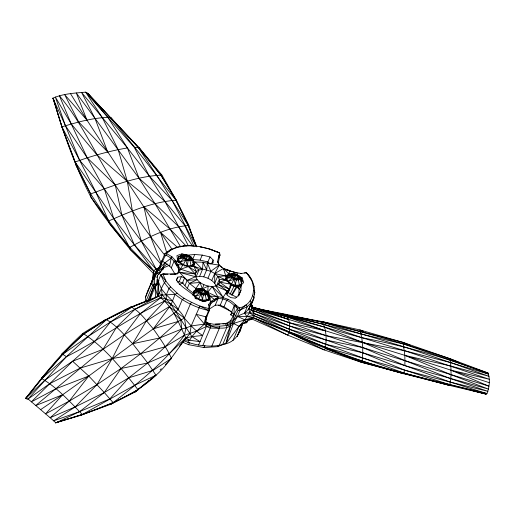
<?xml version="1.0" encoding="UTF-8"?>
<svg xmlns="http://www.w3.org/2000/svg" width="515" height="515" viewBox="0 0 515 515"><rect width="100%" height="100%" fill="white"/><g stroke="black" fill="none" stroke-linecap="round" stroke-linejoin="round"><path stroke-width="0.77" d="M241.117 285.065L240.949 290.318L238.831 295.333L238.999 290.08L241.117 285.065L243.711 282.535L242.069 277.733L235.233 273.896L228.808 273.761L223.478 268.431L219.248 265.122L214.716 273.555L214.697 283.244L216.377 286.211L219.351 279.31C214.903 268.972 202.035 270.568 193.679 265.901L188.432 266.545L179.111 269.706L177.263 274.083M153.361 298.752C128.254 306.631 105.028 319.268 82.902 333.34C61.349 352.685 43.511 375.532 25.75 398.282L28.113 399.009L50.135 417.723L75.203 406.895L104.313 392.533L128.789 377.804L147.715 362.991L165.173 346.769L184.319 335.284L196.621 331.139L206.425 326.459L210.629 325.744L219.448 326.201L226.684 325.506L230.392 323.864L233.482 323.478L244.87 319.828L251.938 319.017L287.711 335.117L324.225 349.93L325.396 348.584C326.619 339.675 326.69 329.555 322.139 321.585L402.981 342.372L450.026 358.723L488.027 372.995C490.286 379.471 489.462 387.222 486.958 393.563L450.464 382.143L404.893 365.605L404.861 355.363L402.981 342.372L359.831 329.928L322.139 321.585L286.823 315.199M209.554 308.955L215.244 305.234L218.019 298.668L218.045 297.2L212.257 286.565C205.054 286.301 195.462 282.085 195.204 273.871L196.408 271.54L198.951 269.995L202.517 269.416L203.045 262.206L195.217 262.038L193.402 266.332M145.307 302.028L145.436 297.367L147.387 291.857L154.861 274.173L160.023 265.978M155.536 273.845L156.708 271.07L158.356 270.111L160.77 271.411L154.861 274.173L152.961 279.548L152.813 284.988L145.893 301.378M218.495 258.485L219.937 255.073L219.602 252.852C202.807 245.713 179.96 240.692 164.826 253.876L165.032 255.884L159.779 267.729L156.541 273.162L154.629 278.538L154.487 283.855L149.234 300.335M157.165 282.259L157.242 279.4M164.884 274.238L162.772 273.954L165.92 280.83C162.077 285.078 160.796 291.239 157.616 296.093L158.124 281.19L160.796 274.862L162.772 273.954L176.188 273.999L170.343 274.244M209.689 249.163L219.602 252.852L217.568 261.575L218.199 263.049L219.944 254.854L218.553 255.987L219.21 257.313M219.937 255.073L219.03 256.985M242.494 323.684C240.492 332.684 235.329 341.4 225.821 343.808L233.482 323.478L237.428 316.371L240.099 310.043L239.475 307.957L235.432 304.597L234.299 305.749L233.997 314.163L232.542 322.023L230.392 323.864L230.52 325.969L225.821 343.808C212.013 348.082 196.827 345.996 183.63 340.66M211.8 346.151L219.326 328.338L219.448 326.201M153.238 273.311L130.141 249.421L109.206 223.356L108.665 220.974L95.758 191.979L79.671 160.371L65.418 125.647L52.884 98.153L53.695 99.704C63.248 133.198 74.965 166.126 90.93 197.136C108.401 224.386 129.555 249.041 153.579 270.71L153.966 274.682L152.858 278.667L153.579 270.71L134.183 244.586L113.731 218.521L75.151 162L62.495 128.673L52.884 98.153C63.126 93.653 74.611 93.125 85.625 92.153L87.666 93.209L138.213 147.393L161.008 175.325L176.568 200.683L188.812 225.519L196.35 246.73M182.13 342.578L184.035 340.042L189.636 340.28L191.902 336.63L196.621 331.139L204.449 324.109C204.307 317.163 210.339 311.53 208.626 304.545L210.68 301.713L214.536 300.94L214.343 299.473L210.126 296.138L207.68 292.288L208.112 286.121L202.344 288.96L195.861 288.522L189.417 283.385L187.17 280.379L179.503 272.377L180.327 269.126L182.915 264.858L188.432 266.545L196.408 271.54L194.973 275.004M208.626 304.545L209.347 305.569L209.618 308.865L209.238 310.835L206.933 316.294L205.897 316.841L205.472 322.422L204.449 324.109L191.2 325.944L186.063 327.971L181.808 328.988L159.734 337.969L132.716 343.705L88.76 376.034L62.63 394.728L40.537 409.689M145.436 297.367L152.961 279.548L156.541 273.162L156.708 271.07M191.792 266.358L192.971 265.579L193.988 261.485C191.928 254.822 183.771 252.434 178.551 256.927L177.669 260.674L178.711 262.399M203.541 293.537L204.449 291.387L204.107 289.604L202.15 290.235L199.698 288.941L198.365 289.816L193.846 291.2L192.964 294.947L193.846 291.2C199.067 286.701 207.223 289.089 209.283 295.758L208.266 299.846L206.496 301.018M241.773 281.782L242.211 280.759L239.7 279.021L234.834 278.84L233.965 279.239L230.997 285.239L235.097 286.552L238.831 286.411L241.194 284.853L242.211 280.759C240.145 274.096 231.995 271.708 226.767 276.201L225.892 279.948L226.587 281.1M191.934 266.764L192.063 265.219M251.017 302.781C252.865 307.841 255.929 314.06 251.938 319.017L245.565 321.804L238.992 326.278L233.482 323.478L232.542 322.023L238.11 310.41C234.879 298.294 220.658 296.537 210.126 296.138L209.933 298.346L211.06 303.213L209.212 307.59M156.76 285.123L157.609 275.364L163.68 267.774L169.313 265.373M152.858 278.667L153.579 270.71L130.141 249.421L129.632 247.419L113.731 218.521L104.313 188.805L87.235 157.847L71.244 123.961L59.405 95.771C82.155 122.86 95.829 155.717 115.263 185.033C130.733 208.961 146.859 232.49 164.491 254.886M240.415 287.473L240.595 285.877L238.992 285.844M206.67 269.866L207.403 263.307L203.045 262.206L206.67 269.866L203.753 276.812L199.62 276.362L196.073 276.935L198.951 269.995L193.679 265.901L195.217 262.038L202.517 269.416L199.62 276.362M187.943 259.985L189.16 257.114L188.812 255.331L186.861 255.968L184.402 254.674L183.07 255.549L178.551 256.927L177.669 260.674L179.999 262.09L187.705 259.309L188.052 260.706L187.409 265.94L188.69 266.416M205.157 301.436L202.17 301.545L203.341 294.973L203 293.576L195.294 296.357L193.55 295.301M235.097 286.552L236.269 279.98L235.922 278.583L238.374 279.896L239.346 285.11L238.831 286.411L228.93 283.173M177.759 260.036L178.551 256.927M186.861 255.968L186.501 254.59L189.16 257.114L190.711 256.695L191.683 258.311L191.483 259.747L190.151 260.629C187.299 261.073 184.061 259.715 182.87 256.991L183.07 255.549L186.861 255.968L185.645 258.839M193.151 264.298L192.971 265.579L184.319 265.952M202.15 290.235L201.796 288.864L204.449 291.387L206 290.962L206.978 292.578L206.779 294.02L205.446 294.895C202.595 295.34 199.357 293.988 198.159 291.258L198.365 289.816L202.15 290.235L200.94 293.106M208.536 297.934L208.266 299.846L199.614 300.226M231.531 283.887L225.892 279.948L226.767 276.201L231.293 274.823L232.626 273.948L235.078 275.242L237.029 274.604L237.376 276.388L236.469 278.544M235.078 275.242L234.724 273.864L237.376 276.388L238.928 275.969L239.906 277.585L239.7 279.021L238.374 279.896C235.522 280.347 232.278 278.988 231.087 276.259L231.293 274.823L235.078 275.242L233.868 278.113M241.284 284.216L241.464 282.935M244.432 272.976L246.408 272.699C258.124 283.99 255.331 305.743 237.486 308.324L230.784 320.298L232.542 322.023C236.881 314.897 245.797 311.26 253.869 313.448L289.63 326.001L326.137 340.048L362.779 352.775L404.487 370.085L403.844 373.723L361.208 362.212L324.225 349.93L289.237 332.664L252.904 317.581L246.955 316.558L237.428 316.371L235.806 315.869C229.787 311.054 223.671 304.062 215.244 305.234M206 319.281L205.472 322.422L206.927 324.212C215.116 328.164 226.413 330.926 233.482 323.478M206.264 317.704L206.528 316.133M240.016 330.115L239.771 331.576L241.908 324.205M258.021 309.135L285.355 314.607C290.235 319.075 289.9 326.607 289.237 332.664C351.687 362.837 420.021 377.102 486.958 393.563L486.205 394.123L449.666 385.42L404.037 373.072L325.982 344.355L289.61 329.368L253.612 315.566L246.955 316.558L244.509 313.21C256.2 303.477 258.369 284.673 247.097 273.594M205.717 321.263L206.612 322.442L210.081 323.935L210.629 325.744L210.223 328.004L202.749 345.687M175.171 274.334L171.283 267.858L169.68 266.139L171.147 258.163L171.881 256.715L166.487 253.522L164.826 253.876L158.272 269.474M153.052 279.317L153.966 274.682L155.594 273.201M192.964 294.947L193.846 291.2M225.892 279.948L226.767 276.201M206.933 316.294L205.472 322.422L205.337 321.257M171.881 256.715L175.37 260.474L177.823 264.742L179.111 269.706L178.306 272.886L179.503 272.377L195.204 273.871L188.432 266.545M228.808 273.761L229.703 270.504L223.478 268.431L214.716 273.555L211.774 280.475L214.697 283.244L217.658 276.33L225.737 275.924L228.808 273.761L227.598 276.626M228.061 291.342L227.276 294.181L229.394 289.166L230.772 284.196L225.828 279.903L217.658 276.33M150.013 299.614L155.363 285.728L154.487 283.855L152.813 284.988L153.695 286.932L147.612 301.339M189.488 259.94L190.711 256.695L192.114 258.994M237.705 279.207L238.928 275.969L242.211 280.759L239.906 277.585L237.376 276.388M150.76 284.801L153.966 274.682L155.305 274.476M150.811 284.731L152.601 279.426M161.343 275.1L160.796 274.862L170.671 286.964L168.991 288.535L166.319 294.863L166.236 299.241L164.761 301.075C130.301 316.68 100.232 339.861 66.461 356.65L61.98 353.85L83.668 334.029L105.446 319.686L106.444 319.661C116.886 325.602 124.385 335.291 132.716 343.705L153.316 328.834L171.141 304.513L175.068 294.342L177.134 293.138C186.276 301.236 198.114 304.629 208.569 310.513L209.238 310.835M203.676 289.791L202.344 288.96L203.876 284.686M225.821 343.808L238.992 326.278L242.488 323.826L246.859 322.699L247.181 320.485M156.579 285.098L158.124 281.19L159.038 280.559M228.209 292.938L231.525 284.731M242.031 324.508L237.177 336.398L242.488 323.826L245.565 321.804L246.859 322.699M211.774 280.475L207.976 278.242L210.847 271.283L219.248 265.122L221.849 267.607M153.483 278.699L154.365 276.619M156.682 277.553L157.609 275.364M162.759 269.963L163.371 268.508M171.283 267.858L174.057 261.292L175.37 260.474L182.915 264.858L177.823 264.742L176.581 265.502L175.37 260.474M181.048 255.981L181.956 253.831L185.458 254.661M184.376 257.925L184.982 256.489L184.402 254.674L184.621 255.343M176.355 280.707L177.868 277.128L181.293 276.697L184.589 277.855L187.17 280.379L197.129 279.664L189.417 283.385L187.299 288.4L193.157 293.074M186.436 259.303L187.936 255.755M177.121 281.969L179.175 281.711L181.293 276.697M187.299 288.4L182.471 282.87L184.589 277.855M210.847 271.283L207.403 263.307L211.156 263.77L213.197 262.605L213.126 260.004L210.023 256.927L202.215 255.099L194.728 254.487L192.61 259.502L200.097 260.114L207.905 261.942L209.972 263.995M185.052 285.394L187.17 280.379L195.462 276.729L179.503 272.377L175.776 274.122M209.618 308.865L199.904 306L191.2 325.944L189.893 333.739C177.913 346.988 169.68 363.333 155.974 375.223C135.567 394.966 108.53 404.932 82.342 414.478C69.705 401.558 57.114 387.364 41.406 378.396L62.714 354.269L83.668 334.029L106.444 319.661L130.99 306.901C140.46 311.646 146.344 321.206 153.316 328.834L176.014 311.755L178.171 309.296L182.259 299.614L184.222 298.34M200.097 260.114L202.215 255.099M194.651 291.387L195.861 288.522L200.058 282.445L202.344 288.96M207.905 261.942L210.023 256.927M211.614 263.583L213.126 260.004M199.672 292.192L200.277 290.756L199.698 288.941M201.732 293.569L203.225 290.029M204.268 294.49L206 290.962L209.283 295.758L208.845 296.782M187.898 342.411L188.805 340.26M182.909 342.321L188.638 344.696L189.565 342.514M208.311 300.438L210.126 296.138M209.026 300.496L209.933 298.346L209 300.219L202.852 301.417L196.183 298.397C190.769 290.994 180.913 288.072 176.4 279.606L177.868 277.128M198.571 345.05L206.425 326.459L206.927 324.212L206.612 322.442L210.629 325.744M231.312 274.991L231.917 273.562L235.793 272.577L241.335 273.497L240.254 273.632L246.408 272.699L251.713 280.327M220.188 305.292L222.963 298.726L223.098 297.264L227.276 291.072L229.394 289.166L219.602 282.13L219.351 279.31L225.828 279.903L225.737 275.924L223.478 268.431M232.445 276.298L233.044 274.881L232.626 273.948M232.6 277.199L233.205 275.763L233.044 274.881M226.066 293.936L227.276 291.072L218.379 284.454L215.869 285.973L212.257 286.565L207.68 292.288L205.009 290.627M188.638 344.696L203.979 347.541L204.899 345.359M229.864 286.346L230.772 284.196L219.602 282.13L218.379 284.454L229.394 289.166M234.66 278.57L236.153 275.029M223.999 306.766L226.774 300.2L228.1 299.189M237.196 279.497L238.606 277.083M237.312 287.904L238.188 285.825L238.503 288.825M241.162 279.877L242.069 277.733M231.525 312.315L234.299 305.749C228.428 299.35 218.051 295.591 210.68 301.713M238.419 296.112L240.949 290.318M233.411 316.287L230.701 314.826L231.937 311.897M203.979 347.541L217.755 346.659L218.373 345.205M219.203 345.443L226.729 327.63L226.684 325.506L228.718 322.12L230.784 320.298L230.392 323.864L228.718 322.12L226.606 323.079M222.609 344.696L230.52 325.969L226.684 325.506L225.197 323.716L222.924 323.935M233.025 340.402L238.992 326.278L244.87 319.828L251.449 309.74L252.196 306.637L251.075 302.826M244.509 313.21L247.271 306.683L251.423 302.678L254.011 297.857L252.917 295.752M254.062 294.458L254.938 292.378L253.831 290.351M193.337 263.023L193.769 262M218.411 284.885L219.602 282.13L225.828 279.903M449.666 385.42L361.208 362.212L325.396 348.584L362.097 361.62L403.844 373.723L449.666 385.42C451.61 376.761 451.269 367.498 450.026 358.723C387.454 337.647 323.555 320.813 258.562 309.084M179.111 269.706L174.057 261.292L171.147 258.163L165.07 262.727L162.148 269.088L159.038 274.347L156.541 273.162M157.397 296.724L158.929 293.383L158.124 281.19L154.989 287.003L155.71 298.056M254.011 297.857L248.745 309.006L249.833 312.785L253.612 315.566C302.26 338.394 351.777 359.888 403.844 373.723L403.245 373.362L409.406 374.856M229.935 294.522L234.003 286.276M185.741 259.966L187.409 265.94L183.314 264.613L179.999 262.09L178.383 258.974L182.87 256.991L185.406 258.163L185.741 259.966L183.314 264.613L181.357 264.079M205.26 301.166C200.799 299.576 195.198 298.462 193.679 293.241L198.159 291.258L200.702 292.43L201.037 294.232L198.603 298.887L194.702 297.818M231.447 295.134L236.501 286.186M232.162 295.147L237.331 286.411M147.387 291.857L148.487 290.215M191.458 302.414L190.293 304.146L184.402 318.096L186.063 327.971L184.319 335.284C165.141 362.245 138.76 382.272 113.178 402.685L110.731 404.269L80.636 415.341L55.472 422.841L82.342 414.478L134.621 385.272L155.974 375.223L147.715 362.991L132.716 343.705L146.466 320.684L164.761 301.075C172.815 304.867 180.314 309.901 184.402 318.096C189.771 324.572 195.423 330.965 202.614 335.477L191.902 336.63L185.806 337.924L169.332 353.631L147.715 362.991L121.07 368.47L97.039 384.589L69.306 401.05L45.578 413.873L62.63 394.728L35.554 405.633L103.077 349.267L124.27 334.776L169.242 306.676L184.402 318.096L178.267 321.411L159.734 337.969L140.743 353.657L121.07 368.47L104.313 392.533L79.696 411.575L55.916 422.847L50.135 417.723L69.306 401.05L88.76 376.034L72.609 361.24L44.992 380.006L25.988 398.256L42.005 378.448L62.714 354.269L87.885 336.559L110.377 322.075L131.743 307.127L158.324 296.196L162.193 295.082L175.068 294.342C184.808 302.234 196.35 307.751 208.569 310.513M209.347 305.569L211.06 303.213L218.019 298.668M179.478 346.241L185.806 337.924C178.641 323.098 172.834 305.498 158.324 296.196L135.052 309.225L110.377 322.075L94.721 341.529L72.609 361.24L31.273 401.9L55.82 388.812L88.76 376.034L104.313 392.533L113.178 402.685L80.636 415.341L82.342 414.478L55.472 422.841M230.701 314.826L232.104 313.075M182.387 255.401L180.9 255.44L183.07 255.549L184.982 256.489L183.842 258.607L179.999 262.09M193.325 292.385L196.196 289.707L198.365 289.816L200.277 290.756L199.138 292.874L195.294 296.357M233.205 275.763L232.065 277.881L228.222 281.364L226.606 278.248L231.293 274.823L233.205 275.763L226.606 278.248L233.623 277.43L236.269 279.98M27.321 399.318L25.75 398.282L42.005 378.448L66.461 356.65L106.444 319.661L131.743 307.127L144.412 302.26M191.683 258.311L190.383 257.809L189.578 258.788L191.129 265.843L193.479 264.35L191.483 259.747L189.578 258.788L191.683 258.311L193.988 261.485L191.483 259.747L187.705 259.309L190.151 260.629M184.035 340.042L185.806 337.924L189.636 340.28L200.013 341.632L191.902 336.63L171.141 304.513L166.236 299.241L162.193 295.082L158.929 293.383L158.324 296.196L157.5 296.994M66.461 356.65L28.113 399.009L49.749 383.643L80.276 368.058L112.212 358.537L140.743 353.657L165.173 346.769L181.808 328.988L180.726 319.828L174.006 313.506M25.75 398.282L26.832 397.162M160.171 369.86L161.304 368.721M165.257 364.736L171.469 358.466C166.763 347.87 159.908 338.336 153.316 328.834L178.267 321.411M239.024 294.683L235.432 298.224L230.855 297.631L227.366 295.456L226.104 293.132L227.276 291.072L215.869 285.973L223.098 297.264L212.257 286.565M41.406 378.396L44.271 375.628M165.07 262.727L159.779 267.729L158.594 267.903L158.356 270.111L162.148 269.088L159.779 267.729L162.148 260.204L162.727 261.337L169.68 266.139M155.363 285.728L153.695 286.932L154.989 287.003L155.878 286.166M226.252 277.392L229.124 274.714L231.351 274.649M240.099 310.043L246.003 304.886L247.271 306.683L240.099 310.043L238.11 310.41M102.44 322.242L105.446 319.686M162.231 268.032L167.105 263.899M146.048 382.825L135.033 392.024L110.731 404.269L138.065 389.778C121.901 369.081 105.337 347.528 82.902 333.34M147.277 381.802L149.112 380.27M150.335 379.252L151.558 378.229M138.065 389.778L135.033 392.024L155.974 375.223L154.687 375.956M183.07 255.549L178.383 258.974L185.406 258.163L188.052 260.706M198.365 289.816L193.679 293.241L200.702 292.43L203.341 294.973M61.98 353.85L63.899 352.453M129.059 308.285L130.99 306.901M159.489 267.253L153.579 270.71L156.682 272.216L156.283 269.377L141.329 241.091L121.907 215.167L104.313 188.805L79.671 160.371L61.909 126.825L53.695 99.704M361.208 362.212L362.097 361.62C363.262 351.063 363.011 340.145 359.831 329.928L363.551 331.37M171.469 358.466L153.013 370.369L128.789 377.804L109.862 398.861L79.696 411.575L53.708 420.826L75.203 406.895L97.039 384.589L112.212 358.537L124.27 334.776L140.222 313.751L160.905 297.625L162.193 295.082L161.485 288.934L158.124 281.19M164.826 253.876C172.454 247.844 182.168 245.282 191.799 245.874L191.413 245.777M230.997 285.239L239.346 285.11L241.696 283.623L239.7 279.021L237.801 278.061L238.374 279.896M214.343 299.473L218.045 297.2L207.68 292.288M152.961 279.548L154.629 278.538M183.385 282.851L179.201 284.37M217.755 346.659L224.798 343.653M72.609 361.24L103.077 349.267L116.622 327.096L135.052 309.225L160.905 297.625L172.673 301.088L178.171 309.296M159.135 268.283L156.283 269.377L134.183 244.586L121.907 215.167L115.263 185.033L87.235 157.847L65.418 125.647L55.337 97L71.244 123.961L96.949 154.893L127.308 181.319L155.073 203.811L178.647 226.619L193.016 246.543M146.653 301.404L149.633 300.258M91.689 98.326L88.065 94.033L138.986 147.535L161.008 175.325L175.982 200.206L188.812 225.519C167.736 226.973 147.966 237.46 129.632 247.419L108.665 220.974L90.93 197.136L90.634 193.923C113.667 185.516 137.19 176.091 161.929 175.119L176.568 200.683L175.982 200.206C147.2 164.407 120.793 126.413 88.065 94.033L87.666 93.209L107.629 117.027L134.286 147.354L149.305 176.059L164.851 201.314L178.647 226.619L188.29 245.681M228.222 281.364L233.965 279.239L233.623 277.43L231.087 276.259M181.956 253.831L176.928 255.614L177.617 260.642L179.993 262.856M237.428 316.371L244.87 319.828L252.904 317.581L289.359 331.95L325.982 344.355L362.779 352.775L404.893 365.605L488.484 389.102L450.889 374.65L404.861 355.363L288.574 319.371L253.354 308.936L251.52 304.938L253.354 308.936C330.147 339.655 409.934 361.839 488.89 386.141L450.973 370.163L404.861 355.363L450.85 366.062L489.057 376.31L450.612 362.592L403.94 346.782L322.808 322.326L294.638 316.776M182.87 256.991L184.982 256.489M198.159 291.258L200.277 290.756M237.801 278.061L239.906 277.585M204.873 293.054L206.978 292.578L209.283 295.758L204.873 293.054L206.418 300.11L208.775 298.616L206.779 294.02L203 293.576L205.446 294.895M165.032 255.884L166.699 255.53L171.147 258.163M193.228 238.69L188.213 225.358L171.997 200.264L149.305 176.059L127.437 147.96C109.598 150.927 92.134 155.833 75.151 162L75.679 164.749L90.634 193.923L108.665 220.974C130.102 211.568 152.414 201.893 175.982 200.206L188.213 225.358L196.82 246.788M239.346 285.11L241.194 284.853M219.886 324.218L215.354 324.212M187.557 255.157L194.728 254.487M189.417 283.385L200.058 282.445M169.905 249.865L171.225 249.775L166.487 253.522L166.699 255.53M227.598 323.362L213.815 324.25L206.914 322.969M176.04 247.367L177.269 247.316M196.936 289.688L199.17 289.63M163.319 274.192L167.864 274.18M235.638 274.611L237.029 274.604M202.71 289.604L204.107 289.604M134.286 147.354L138.986 147.535L161.929 175.119M245.655 321.566L247.264 321.585M219.326 328.338L210.223 328.004L206.425 326.459L196.131 314.272L205.897 316.841M204.449 324.109L206.927 324.212L205.601 321.386M229.124 274.714L231.293 274.823M219.268 305.15L220.864 305.26M207.403 263.307L219.248 265.122M201.024 246.917L200.078 246.762L209.927 249.041L219.596 253.071M236.398 272.995L237.943 273.246M183.295 245.983L183.797 246.073M289.16 315.695L293.074 316.468M157.107 284.409L154.487 283.855L156.219 284.988M214.716 273.555L225.737 275.924M260.107 309.515L278.177 313.416M279.748 313.751L285.355 314.607L360.951 333.958L403.4 343.981L488.027 372.995M272.976 312.657L323.613 324.347L361.704 337.634L404.468 350.664L489.25 379.252L450.973 370.163L489.192 382.651M410.944 375.229L415.56 376.356M419.41 377.289L421.721 377.856M252.228 307.301C289.308 315.244 325.049 328.055 361.704 337.634C404.996 346.022 447.625 357.861 488.632 374.148L450.612 362.592L404.468 350.664L325.866 335.587L289.63 326.001L251.449 309.74L248.745 309.006L251.423 302.678L250.161 300.882M223.626 268.991L235.793 272.577L229.626 270.929L231.879 271.656M470.877 390.151L486.205 394.123L449.975 384.718L404.487 370.085L325.66 347.464L289.237 332.664L287.711 335.117L252.904 317.581M404.487 370.085L450.464 382.143L487.956 391.329L450.747 378.718L404.97 360.622L362.328 342.263L324.572 327.192L262.187 310.101M198.5 341.233L200.013 341.632M252.974 307.577L260.648 309.676M195.204 273.871L180.327 269.126L177.823 264.742M225.126 269.474L228.879 270.684M203.753 276.812L207.976 278.242M179.175 281.711L182.471 282.87M322.139 321.585L325.158 322.66M206.978 292.578L204.449 291.387M402.981 342.372L410.397 345.411M450.026 358.723L459.528 362.708M404.893 365.605L362.676 347.554L326.137 340.048L289.61 329.368L253.869 313.448L251.449 309.74L251.32 304.082L253.856 310.976L289.205 322.699L325.428 330.881L287.524 317.034L252.041 306.895L288.574 319.371L252.543 307.236L251.603 306.225M218.469 305.092L231.229 311.536M189.16 257.114L190.383 257.809M207.094 262.109L209.863 263.686M227.83 292.34L236.874 297.509M195.262 298.217L196.389 299.022M234.299 305.749L237.486 308.324M177.443 247.303L160.583 232.432L86.996 120.175L70.484 93.64M196.061 246.312L171.997 200.264L156.772 175.345L138.213 147.393L110.538 117.362C94.039 117.336 77.668 122.113 61.909 126.825L75.151 162L90.634 193.923M170.671 286.964L177.134 293.138M175.068 294.342L168.991 288.535L164.246 282.407L160.796 274.862M172.673 301.088L166.319 294.863L161.485 288.934M186.185 246.086L170.208 229.188L143.962 206.914L150.547 236.668L160.873 262.586M237.003 286.713L239.572 289.61M161.015 264.324L141.329 241.091L132.407 211.041L127.308 181.319L118.193 149.672L102.273 117.568L85.625 92.153L107.629 117.027L127.437 147.96L139.056 178.274L155.073 203.811L180.656 246.872M127.437 147.96L81.544 92.404L95.108 118.727L107.693 151.977L78.718 122.049L64.645 94.612L86.996 120.175L76.291 92.958L139.056 178.274L164.851 201.314L184.808 225.461L194.181 246.737M111.002 117.761L113.995 121.54M192.584 259.611L193.988 261.485M187.866 224.257L188.812 225.519M253.129 285.027L254.159 286.469M172.255 249.608L160.583 232.432L166.776 252.852M138.986 147.535L141.116 150.895M193.679 265.901L196.408 271.54M217.568 261.575L219.487 265.753M193.782 240.177L195.172 243.878M244.87 319.828L245.565 321.804M240.66 284.801L241.123 286.179M154.989 287.003L157.616 296.093M233.965 279.239L235.625 285.213M201.037 294.232L202.698 300.206M207.5 261.446L207.912 263.564M192.829 265.09L193.009 266.583"/></g></svg>
